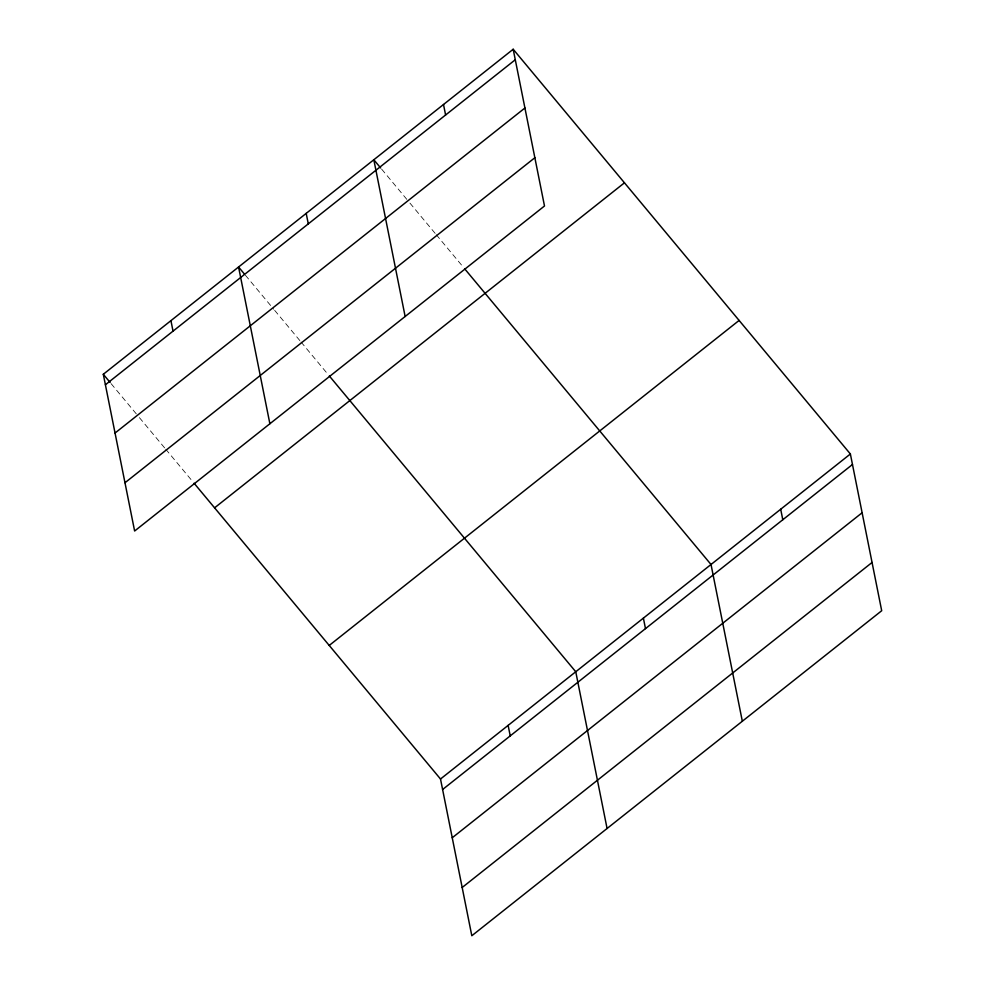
<?xml version="1.0" encoding="UTF-8"?>
<svg xmlns="http://www.w3.org/2000/svg" width="985" height="985" viewBox="0 0 985 985"><rect width="100%" height="100%" fill="white"/><g stroke="black" fill="none" stroke-linecap="round" stroke-linejoin="round"><path stroke-width="0.74" stroke-dasharray="4.92 3.69" d="M381.638 169.125L408.96 201.937M409.945 203.107L435.321 233.568M436.293 234.738L463.627 267.551M245.4 275.221L273.707 309.192M274.68 310.361L300.056 340.822M301.028 342.004L328.362 374.805M111.108 383.645L138.442 416.446M139.414 417.628L164.803 448.089M165.775 449.258L193.109 482.059"/><path stroke-width="1.48" d="M513.185 49.25L544.496 205.988L134.625 531.013L103.302 374.275L513.185 49.25L850.375 453.987L881.698 610.725L471.815 935.75L440.504 779.012L194.082 483.229M105.407 384.766L515.278 59.753M115.048 433.031L524.919 108.005M124.984 482.748L534.855 157.723M214.582 507.841L624.453 182.816M329.224 645.446L739.107 320.433M440.504 779.012L850.375 453.987M442.597 789.514L852.481 464.489M452.238 837.767L862.121 512.754M462.174 887.497L872.057 562.472M380.653 167.955L373.82 159.755L405.143 316.493M464.6 268.72L711.022 564.504L742.333 721.242M244.415 274.039L238.567 267.009L269.878 423.747M329.335 375.974L575.757 671.758L607.08 828.496M103.302 374.275L110.135 382.475M780.699 509.245L782.792 519.748M643.39 618.124L645.483 628.627M443.509 104.508L445.602 114.999M508.125 725.391L510.23 735.881M306.2 213.388L308.293 223.878M170.934 320.642L173.028 331.145"/></g></svg>
